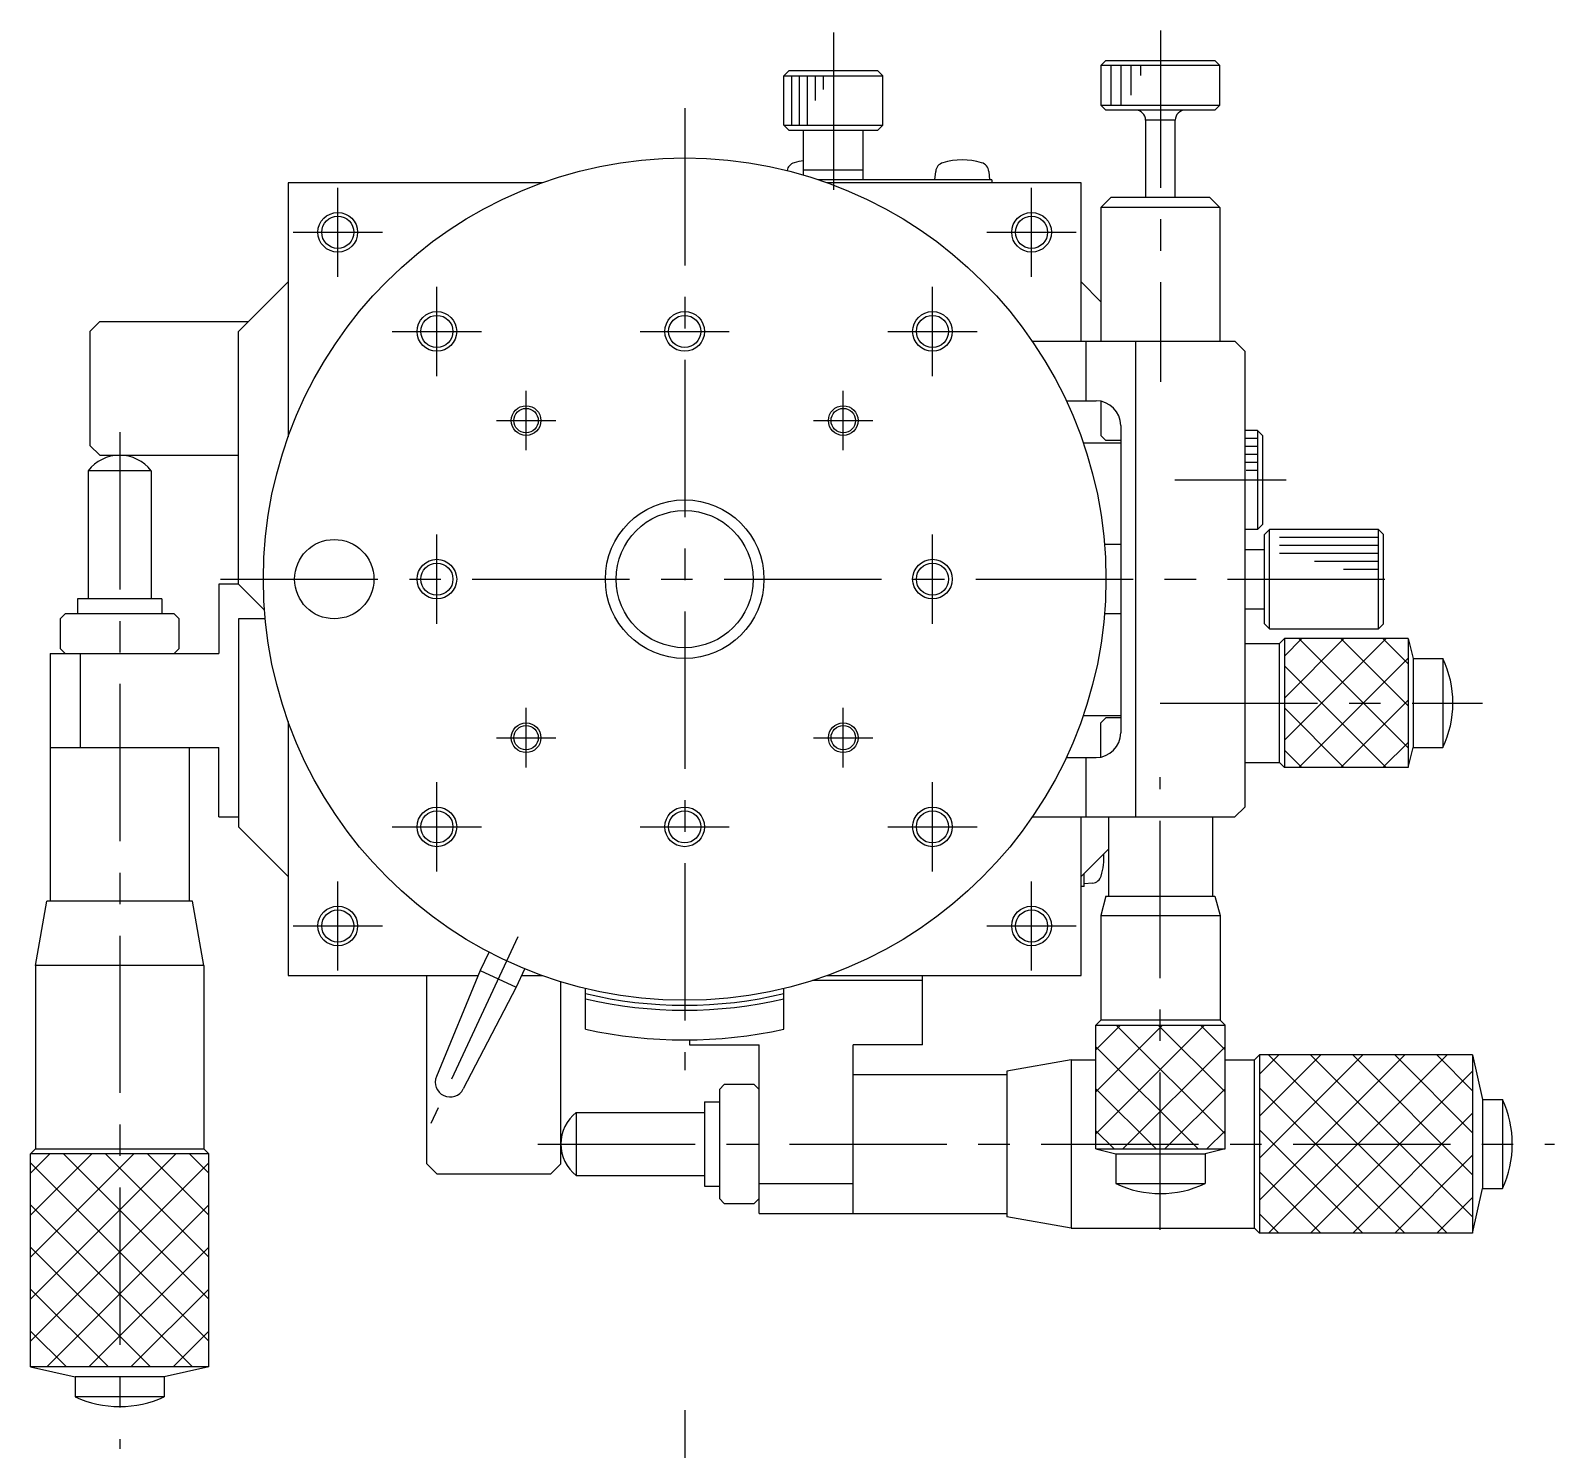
# Model space of a CAD drawing. Extents: x -2 to 455, y -8 to 403.
# Drawn here: x 140.1 to 293.8, y 130.1 to 273.3 of the extents above; entities that cross this region are included whole.
import ezdxf

# ---------------------------------------------------------------- set-up
doc = ezdxf.new("R2010")
doc.units = 0
doc.header["$LTSCALE"] = 0.5
doc.linetypes.add('CENTER', pattern=[50.8, 31.75, -6.35, 6.35, -6.35])
for name, color, linetype in [('MSM_CENTER', 1, 'CENTER'), ('MSM_CONTINUOUS', 7, 'CONTINUOUS'), ('MSM_NARROW', 5, 'CONTINUOUS')]:
    doc.layers.add(name, color=color, linetype=linetype)

msp = doc.modelspace()

# ---------------------------------------------------------------- linework, layer by layer
at = {"layer": 'MSM_CENTER'}
for p, q in [((221.091482, 273.071057), (221.091482, 255.808803)), ((254.090474, 273.270761), (254.090474, 237.818235)), ((206.091478, 265.4336), (206.091478, 168.341768)), ((171.091474, 248.403058), (171.091474, 257.40306)), ((241.091476, 248.403058), (241.091476, 257.40306)), ((166.591471, 252.90306), (175.591474, 252.90306)), ((236.591473, 252.90306), (245.591476, 252.90306)), ((181.091492, 238.403063), (181.091492, 247.403066)), ((231.091486, 238.403063), (231.091486, 247.403066)), ((176.591489, 242.903066), (185.591492, 242.903066)), ((201.591485, 242.903063), (210.591487, 242.903063)), ((226.591486, 242.903066), (235.591489, 242.903066)), ((190.091482, 230.903064), (190.091482, 236.903066)), ((222.091493, 230.903064), (222.091493, 236.903066)), ((187.091482, 233.903066), (193.091485, 233.903066)), ((219.09149, 233.903066), (225.091489, 233.903066)), ((149.091473, 232.726503), (149.091473, 130.144858)), ((266.768505, 227.903057), (255.551425, 227.903057)), ((181.091492, 213.403052), (181.091492, 222.403055)), ((231.091486, 213.403052), (231.091486, 222.403055)), ((159.266071, 217.903061), (279.709127, 217.903061)), ((190.091482, 198.903053), (190.091482, 204.903059)), ((222.091493, 198.903053), (222.091493, 204.903059)), ((254.072836, 205.403056), (286.577536, 205.403056)), ((187.091482, 201.903056), (193.091485, 201.903056)), ((219.09149, 201.903056), (225.091489, 201.903056)), ((181.091492, 188.40305), (181.091492, 197.403053)), ((231.091486, 188.40305), (231.091486, 197.403053)), ((254.072836, 152.253617), (254.072836, 197.931796)), ((176.591489, 192.903053), (185.591492, 192.903053)), ((201.591485, 192.90305), (210.591487, 192.90305)), ((226.591486, 192.903053), (235.591489, 192.903053)), ((171.091474, 178.403061), (171.091474, 187.403064)), ((241.091476, 178.403061), (241.091476, 187.403064)), ((166.591471, 182.903064), (175.591474, 182.903064)), ((189.268144, 181.825304), (180.479994, 162.97937)), ((236.591473, 182.903064), (245.591476, 182.903064)), ((191.268036, 160.903056), (293.849681, 160.903056)), ((206.091482, 134.034877), (206.091482, 99.014208))]:
    msp.add_line(p, q, dxfattribs=at)
at = {"layer": 'MSM_CONTINUOUS'}
for p, q in [((216.591482, 269.203055), (216.091482, 268.703056)), ((225.591485, 269.203055), (216.591482, 269.203055)), ((226.091481, 268.703056), (225.591485, 269.203055)), ((248.590474, 270.233062), (248.090474, 269.733062)), ((260.090474, 269.733062), (248.090474, 269.733062)), ((248.090474, 269.733062), (248.090474, 265.733062)), ((248.590474, 270.233062), (259.590474, 270.233062)), ((260.090474, 269.733062), (259.590474, 270.233062)), ((260.090474, 265.733062), (260.090474, 269.733062)), ((216.091482, 268.703056), (226.091481, 268.703056)), ((216.091482, 263.703056), (216.091482, 268.703056)), ((226.091481, 263.703056), (226.091481, 268.703056)), ((248.090474, 265.733062), (260.090474, 265.733062)), ((248.090474, 265.733062), (248.590474, 265.233062)), ((259.590474, 265.233062), (248.590474, 265.233062)), ((259.590474, 265.233062), (260.090474, 265.733062)), ((216.091482, 263.703056), (226.091481, 263.703056)), ((216.091482, 263.703056), (216.591482, 263.203056)), ((216.591482, 263.203056), (225.591485, 263.203056)), ((218.091485, 258.673769), (218.091485, 263.203056)), ((224.091482, 258.203059), (224.091482, 263.203056)), ((225.591485, 263.203056), (226.091481, 263.703056)), ((255.590479, 264.233062), (252.590469, 264.233062)), ((252.590474, 264.233062), (252.590474, 256.403081)), ((255.590474, 256.403081), (255.590474, 264.233062)), ((218.091485, 259.203059), (224.091482, 259.203059)), ((231.34148, 258.203059), (231.415604, 259.050308)), ((236.767355, 259.050308), (236.84148, 258.203059)), ((191.730047, 257.903062), (166.091474, 257.903062)), ((166.091474, 257.903062), (166.091474, 232.264455)), ((237.09148, 258.203059), (219.588179, 258.203059)), ((246.091473, 257.903062), (220.452908, 257.903062)), ((237.09148, 258.203059), (237.09148, 257.903059)), ((246.091473, 241.903063), (246.091473, 257.903062)), ((248.090474, 255.403062), (249.090474, 256.403062)), ((260.090473, 255.403062), (248.090474, 255.403062)), ((248.090474, 255.403062), (248.090474, 241.903063)), ((259.090473, 256.403062), (249.090474, 256.403062)), ((259.090473, 256.403062), (260.090473, 255.403062)), ((260.090473, 255.403062), (260.090473, 241.903063)), ((161.091475, 242.903063), (166.091474, 247.903063)), ((248.090474, 245.904062), (246.091473, 247.903063)), ((146.091474, 242.903057), (147.091474, 243.903057)), ((147.091474, 243.903057), (162.091468, 243.903057)), ((146.091474, 242.903057), (146.091474, 231.403057)), ((161.091475, 217.403061), (161.091475, 242.903063)), ((241.1664, 241.903063), (261.590473, 241.903063)), ((246.590474, 235.90306), (246.590474, 241.903063)), ((251.590464, 241.903063), (251.590464, 193.903063)), ((262.590473, 240.903063), (261.590473, 241.903063)), ((262.590473, 240.903063), (262.590473, 194.903063)), ((244.591479, 235.90306), (247.591472, 235.90306)), ((248.090474, 235.852753), (248.090474, 232.40306)), ((248.090474, 232.40306), (248.590474, 231.90306)), ((250.091472, 233.40306), (250.091472, 202.403062)), ((263.891472, 232.903057), (262.590473, 232.903057)), ((263.891472, 232.903057), (263.891472, 222.903061)), ((264.391472, 232.403057), (263.891472, 232.903057)), ((264.391472, 232.403057), (264.391472, 223.403058)), ((147.091474, 230.403057), (146.091474, 231.403057)), ((246.307931, 231.64667), (250.091472, 231.64667)), ((250.091472, 231.90306), (248.590474, 231.90306)), ((147.091474, 230.403057), (161.091475, 230.403057)), ((152.266473, 228.836035), (145.916473, 228.836035)), ((145.916474, 228.836035), (145.916474, 215.903058)), ((152.266473, 228.836035), (152.266473, 215.903058)), ((264.391472, 223.403058), (263.891472, 222.903061)), ((263.891472, 222.903061), (262.590473, 222.903061)), ((265.090473, 222.903064), (264.590473, 222.403061)), ((264.590473, 213.403061), (264.590473, 222.403061)), ((265.090473, 212.903061), (265.090473, 222.903064)), ((276.090476, 222.903064), (265.090473, 222.903064)), ((276.090476, 212.903061), (276.090476, 222.903064)), ((276.590476, 222.403061), (276.090476, 222.903064)), ((276.590476, 213.403061), (276.590476, 222.403061)), ((250.091472, 221.403061), (248.44711, 221.403061)), ((262.590473, 220.903061), (264.590473, 220.903061)), ((161.091479, 217.403057), (159.091473, 217.403057)), ((159.091473, 217.403057), (159.091473, 210.403058)), ((161.091475, 217.403061), (163.70574, 214.788793)), ((144.841474, 215.903058), (144.841474, 214.403058)), ((153.341473, 215.903058), (144.841474, 215.903058)), ((153.341473, 215.903058), (153.341473, 214.403058)), ((143.591473, 214.403058), (143.091473, 213.903058)), ((143.091473, 213.903058), (143.091473, 210.903058)), ((154.591473, 214.403058), (143.591473, 214.403058)), ((154.591473, 214.403058), (155.091473, 213.903058)), ((155.091473, 210.903058), (155.091473, 213.903058)), ((163.780139, 213.903058), (161.091475, 213.903058)), ((161.091475, 213.903058), (161.091475, 192.903063)), ((250.091472, 214.403061), (248.447107, 214.403061)), ((262.590473, 214.903061), (264.590473, 214.903061)), ((264.590473, 213.403061), (265.090473, 212.903061)), ((265.090473, 212.903061), (276.090476, 212.903061)), ((276.090476, 212.903061), (276.590476, 213.403061)), ((143.591473, 210.403058), (143.091473, 210.903058)), ((155.091473, 210.903058), (154.591473, 210.403058)), ((262.590473, 211.420695), (266.091465, 211.420695)), ((266.591465, 211.920694), (266.091465, 211.420694)), ((266.091465, 199.38542), (266.091465, 211.420695)), ((266.591465, 211.920694), (266.591465, 198.885418)), ((279.091464, 211.920694), (266.591465, 211.920694)), ((279.091464, 211.920694), (279.091464, 198.885418)), ((279.091464, 211.920694), (279.591464, 209.903056)), ((142.091474, 210.403058), (159.091473, 210.403058)), ((142.091474, 210.403058), (142.091474, 200.903057)), ((145.091474, 210.403058), (145.091474, 200.903057)), ((279.591464, 209.903056), (282.591464, 209.903056)), ((279.591464, 209.903056), (279.591464, 200.903056)), ((282.591464, 209.903056), (282.591464, 200.903058)), ((166.091474, 203.541699), (166.091474, 177.903057)), ((246.30792, 204.159452), (250.091472, 204.159452)), ((248.090474, 203.403062), (248.590474, 203.903062)), ((248.090474, 199.953369), (248.090474, 203.403062)), ((250.091472, 203.903062), (248.590474, 203.903062)), ((142.091472, 200.903057), (142.091474, 185.403058)), ((142.091474, 200.903057), (159.091473, 200.903057)), ((156.091473, 200.903057), (156.091473, 185.403058)), ((159.091473, 193.903058), (159.091473, 200.903057)), ((244.591464, 199.903062), (247.591472, 199.903062)), ((246.590474, 193.903063), (246.590474, 199.903062)), ((279.091464, 198.885418), (279.591464, 200.903056)), ((279.591464, 200.903056), (282.591464, 200.903056)), ((262.590473, 199.38542), (266.091465, 199.38542)), ((266.591465, 198.885418), (266.091465, 199.385418)), ((279.091464, 198.885418), (266.591465, 198.885418)), ((159.091473, 193.903058), (161.091475, 193.903058)), ((241.16638, 193.903063), (261.590473, 193.903063)), ((246.091473, 177.903057), (246.091473, 193.903063)), ((248.840475, 193.903063), (248.840475, 185.903063)), ((259.340474, 193.903063), (259.340474, 185.903063)), ((261.590473, 193.903063), (262.590473, 194.903063)), ((161.091475, 192.903063), (166.091474, 187.903057)), ((248.840475, 190.652063), (246.091473, 187.903057)), ((246.391476, 186.903059), (246.391476, 188.203061)), ((246.391476, 186.903059), (246.091476, 186.903059)), ((247.238724, 187.227184), (246.391476, 187.153059)), ((140.591474, 178.903059), (141.737599, 185.403058)), ((156.445348, 185.403058), (141.737599, 185.403058)), ((157.591473, 178.903059), (156.445348, 185.403058)), ((248.590475, 185.903063), (248.072837, 183.971212)), ((248.590475, 185.903063), (259.590474, 185.903063)), ((259.590474, 185.903063), (260.108112, 183.971212)), ((248.072837, 183.971212), (260.072836, 183.971212)), ((248.072837, 183.971212), (248.072837, 173.403064)), ((260.108112, 183.971212), (260.108112, 173.403064)), ((186.317586, 180.230245), (185.47234, 178.41763)), ((157.591473, 178.903059), (140.591474, 178.903059)), ((140.591474, 178.903059), (140.591474, 160.403058)), ((157.591473, 178.903059), (157.591473, 160.403058)), ((185.47234, 178.41763), (181.039199, 167.7243)), ((185.47234, 178.41763), (189.097553, 176.727147)), ((189.942809, 178.539774), (189.097553, 176.727147)), ((166.091474, 177.903057), (185.259013, 177.903057)), ((180.091482, 158.903057), (180.091482, 177.903057)), ((189.645898, 177.903057), (191.730144, 177.903057)), ((193.591482, 158.903057), (193.591482, 177.28289)), ((230.091481, 177.403056), (218.97549, 177.403056)), ((220.452811, 177.903057), (246.091473, 177.903057)), ((230.091481, 170.903056), (230.091481, 177.903057)), ((189.097553, 176.727147), (183.755574, 166.457638)), ((196.091482, 172.491074), (196.091482, 176.596297)), ((216.091477, 172.491074), (216.091477, 176.596297)), ((247.572837, 172.903064), (248.072837, 173.403064)), ((247.572837, 172.903064), (260.608112, 172.903064)), ((247.572837, 160.403064), (247.572837, 172.903064)), ((260.108112, 173.403064), (248.072837, 173.403064)), ((260.608112, 172.903064), (260.108112, 173.403064)), ((260.608112, 160.403064), (260.608112, 172.903064)), ((206.591482, 171.405772), (206.591482, 170.903056)), ((206.591482, 170.903056), (213.591481, 170.903056)), ((213.591481, 153.903057), (213.591481, 170.903056)), ((230.091481, 170.903056), (223.091482, 170.903056)), ((223.091482, 153.903057), (223.091482, 170.903056)), ((245.09148, 169.403056), (238.591481, 168.256931)), ((245.09148, 169.403056), (247.572837, 169.403056)), ((245.09148, 169.403056), (245.09148, 152.403057)), ((260.608112, 169.403056), (263.591481, 169.403056)), ((263.591481, 169.403056), (264.091481, 169.903056)), ((263.591481, 152.403057), (263.591481, 169.403056)), ((264.091481, 169.903056), (264.091481, 151.903057)), ((285.591481, 169.903056), (264.091481, 169.903056)), ((285.591481, 169.903056), (285.591481, 151.903057)), ((285.591481, 169.903056), (286.591481, 165.403056)), ((223.091482, 167.903056), (238.591481, 167.903056)), ((238.591481, 168.256931), (238.591481, 153.549182)), ((209.591481, 166.403056), (210.091481, 166.903056)), ((209.591481, 166.403056), (209.591481, 155.403056)), ((213.091481, 166.903056), (210.091481, 166.903056)), ((213.091481, 166.903056), (213.591481, 166.403056)), ((208.091481, 165.153056), (209.591481, 165.153056)), ((208.091481, 165.153056), (208.091481, 156.653057)), ((286.591481, 165.403056), (286.591481, 156.403057)), ((286.591481, 165.403056), (288.591481, 165.403056)), ((288.591481, 165.403056), (288.591481, 156.403057)), ((195.158504, 164.078056), (195.158504, 157.728056)), ((195.158504, 164.078056), (208.091481, 164.078056)), ((140.591474, 160.403058), (140.091474, 159.903058)), ((140.591474, 160.403058), (157.591473, 160.403058)), ((157.591473, 160.403058), (158.091473, 159.903058)), ((247.572837, 160.403064), (260.608112, 160.403064)), ((247.572837, 160.403064), (249.590475, 159.903064)), ((260.608112, 160.403064), (258.590474, 159.903064)), ((140.091474, 138.403058), (140.091474, 159.903058)), ((158.091473, 159.903058), (140.091474, 159.903058)), ((158.091473, 138.403058), (158.091473, 159.903058)), ((181.091482, 157.903057), (180.091482, 158.903057)), ((193.591482, 158.903057), (192.591482, 157.903057)), ((249.590475, 159.903064), (249.590475, 156.903065)), ((249.590475, 159.903064), (258.590474, 159.903064)), ((258.590474, 159.903064), (258.590474, 156.903065)), ((181.091482, 157.903057), (192.591482, 157.903057)), ((195.158504, 157.728057), (208.091481, 157.728057)), ((213.591481, 156.903057), (223.091482, 156.903057)), ((249.590475, 156.903065), (258.590472, 156.903065)), ((208.091481, 156.653057), (209.591481, 156.653057)), ((209.591481, 155.403056), (210.091481, 154.903056)), ((213.591481, 155.403056), (213.091481, 154.903056)), ((285.591481, 151.903057), (286.591481, 156.403057)), ((286.591481, 156.403057), (288.591481, 156.403057)), ((210.091481, 154.903056), (213.091481, 154.903056)), ((213.591481, 153.903057), (223.091482, 153.903057)), ((223.091482, 153.903055), (238.591481, 153.903057)), ((245.09148, 152.403057), (238.591481, 153.549182)), ((245.09148, 152.403057), (263.591481, 152.403057)), ((263.591481, 152.403057), (264.091481, 151.903057)), ((285.591481, 151.903057), (264.091481, 151.903057)), ((140.091474, 138.403058), (144.591474, 137.403058)), ((158.091473, 138.403058), (140.091474, 138.403058)), ((158.091473, 138.403058), (153.591473, 137.403058)), ((153.591473, 137.403058), (144.591474, 137.403058)), ((144.591474, 137.403058), (144.591474, 135.403058)), ((153.591473, 137.403058), (153.591473, 135.403058)), ((153.591473, 135.403058), (144.591474, 135.403058))]:
    msp.add_line(p, q, dxfattribs=at)
for centre, radius in [((206.091478, 217.903077), 42.499994), ((171.091458, 252.903057), 1.621), ((241.091459, 252.903058), 1.621), ((181.091478, 242.903061), 1.621), ((206.091478, 242.903061), 1.621), ((231.091478, 242.903061), 1.621), ((190.091478, 233.903061), 1.2295), ((222.091478, 233.903061), 1.2295), ((206.091478, 217.903061), 6.9175), ((170.736139, 217.903061), 3.999997), ((181.091478, 217.903061), 1.621), ((231.091478, 217.903061), 1.621), ((190.091478, 201.903061), 1.2295), ((222.091478, 201.903061), 1.2295), ((181.091478, 192.903061), 1.621), ((206.091478, 192.903061), 1.621), ((231.091478, 192.903061), 1.621), ((171.09146, 182.903059), 1.621), ((241.091462, 182.903059), 1.621)]:
    msp.add_circle(centre, radius, dxfattribs=at)
for centre, radius, start, end in [((251.590474, 264.233062), 1, 0, 90), ((256.590474, 264.233062), 1, 90, 180), ((217.411799, 258.963152), 1, 106.257028, 170.536213), ((219.09148, 253.203059), 7, 98.213169, 106.257028), ((232.411799, 258.963152), 1, 106.257028, 175), ((234.09148, 253.203059), 7, 73.742972, 106.257028), ((235.77116, 258.963152), 1, 5, 73.742972), ((247.591472, 233.40306), 2.5, 0, 90), ((149.091473, 226.403059), 4, 37.462649, 142.537351), ((272.966498, 205.403056), 10.624969, 334.942309, 25.057691), ((247.591472, 202.403062), 2.5, 270, 0), ((241.391476, 189.903059), 7, 343.742972, 2.405774), ((247.151569, 188.223379), 1, 275, 343.742972), ((206.091478, 217.903077), 42.999994, 256.552246, 283.447723), ((206.091478, 217.903077), 43.499997, 256.709717, 283.290298), ((206.091478, 217.903077), 46.499994, 257.581299, 282.418686), ((182.424853, 167.149855), 1.499997, 157.482513, 332.517456), ((278.966481, 160.903056), 10.625, 334.942385, 25.057615), ((197.59148, 160.903056), 4, 127.462649, 232.537351), ((254.090474, 166.52803), 10.624969, 244.942309, 295.057691), ((149.091473, 145.028058), 10.625, 244.942385, 295.057615)]:
    msp.add_arc(centre, radius, start, end, dxfattribs=at)
at = {"layer": 'MSM_NARROW'}
for p, q in [((249.090474, 269.733062), (249.090474, 265.733062)), ((250.090474, 269.733062), (250.090474, 265.733062)), ((251.090474, 269.733062), (251.090474, 266.733062)), ((252.090474, 269.733062), (252.090474, 268.733062)), ((216.891482, 263.703056), (216.891482, 268.703056)), ((217.691482, 263.703056), (217.691482, 268.703056)), ((218.491482, 263.703056), (218.491482, 268.703056)), ((219.291482, 266.204049), (219.291482, 268.703056)), ((220.091482, 267.329616), (220.091482, 268.703056)), ((263.891472, 232.103059), (262.590473, 232.103059)), ((263.891472, 231.303059), (262.590473, 231.303059)), ((262.590473, 230.503059), (263.891472, 230.503059)), ((262.590473, 229.703059), (263.891472, 229.703059)), ((262.725817, 228.903059), (263.891472, 228.903059)), ((276.090476, 222.103064), (266.090473, 222.103064)), ((276.090476, 221.303064), (266.090473, 221.303064)), ((276.090476, 220.503064), (266.090473, 220.503064)), ((269.633394, 219.703064), (276.090476, 219.703064)), ((272.568445, 218.903064), (276.090476, 218.903064)), ((266.591465, 210.145697), (268.366462, 211.920694)), ((266.591465, 205.903056), (272.609103, 211.920694)), ((266.591465, 201.660416), (276.851743, 211.920694)), ((279.091464, 200.888339), (268.059108, 211.920694)), ((279.091464, 205.130979), (272.301749, 211.920694)), ((279.091464, 209.37362), (276.544389, 211.920694)), ((276.851743, 198.885418), (266.591465, 209.145697)), ((268.059108, 198.885418), (279.091464, 209.917774)), ((272.609103, 198.885418), (266.591465, 204.903056)), ((272.301749, 198.885418), (279.091464, 205.675133)), ((276.544389, 198.885418), (279.091464, 201.432492)), ((268.366462, 198.885418), (266.591465, 200.660416)), ((250.061037, 172.903064), (247.572837, 170.414863)), ((254.303678, 172.903064), (247.572837, 166.172223)), ((258.546319, 172.903064), (247.572837, 161.929582)), ((260.608112, 161.929581), (249.634628, 172.903064)), ((260.608112, 166.172222), (253.877269, 172.903064)), ((260.608112, 170.414862), (258.11991, 172.903064)), ((257.891988, 160.403064), (247.572837, 170.722215)), ((260.608112, 170.722216), (250.288959, 160.403064)), ((264.091481, 167.96193), (266.032607, 169.903056)), ((264.091481, 163.719289), (270.275248, 169.903056)), ((264.091481, 159.476648), (274.517888, 169.903056)), ((264.091481, 155.234008), (278.760529, 169.903056)), ((283.003169, 151.903057), (265.00317, 169.903056)), ((265.003171, 151.903057), (283.00317, 169.903056)), ((285.591481, 153.557386), (269.24581, 169.903056)), ((285.591481, 157.800027), (273.488451, 169.903056)), ((285.591481, 162.042668), (277.731092, 169.903056)), ((285.591481, 166.285308), (281.973733, 169.903056)), ((269.245811, 151.903057), (285.591481, 168.248726)), ((253.649347, 160.403064), (247.572837, 166.479575)), ((260.608112, 166.479576), (254.5316, 160.403064)), ((278.760528, 151.903057), (264.091481, 166.572105)), ((273.488452, 151.903057), (285.591481, 164.006086)), ((249.406706, 160.403064), (247.572837, 162.236934)), ((260.608112, 162.236935), (258.774241, 160.403064)), ((274.517887, 151.903057), (264.091481, 162.329464)), ((140.091474, 145.234011), (154.760521, 159.903058)), ((140.091474, 149.476651), (150.51788, 159.903058)), ((140.091474, 153.719292), (146.27524, 159.903058)), ((140.091474, 157.961933), (142.032599, 159.903058)), ((140.091474, 140.99137), (158.091473, 158.991369)), ((140.091474, 158.991368), (158.091473, 140.991369)), ((143.422424, 159.903058), (158.091473, 145.23401)), ((147.665065, 159.903058), (158.091473, 149.47665)), ((151.907705, 159.903058), (158.091473, 153.719291)), ((156.150346, 159.903058), (158.091473, 157.961932)), ((277.731093, 151.903057), (285.591481, 159.763445)), ((270.275247, 151.903057), (264.091481, 158.086823)), ((281.973734, 151.903057), (285.591481, 155.520804)), ((140.091474, 154.748727), (156.437143, 138.403058)), ((141.745802, 138.403058), (158.091473, 154.748728)), ((266.032606, 151.903057), (264.091481, 153.844183)), ((140.091474, 150.506087), (152.194502, 138.403058)), ((145.988443, 138.403058), (158.091473, 150.506088)), ((140.091474, 146.263446), (147.951861, 138.403058)), ((150.231084, 138.403058), (158.091473, 146.263447)), ((140.091474, 142.020805), (143.709221, 138.403058)), ((154.473725, 138.403058), (158.091473, 142.020806))]:
    msp.add_line(p, q, dxfattribs=at)
for centre, radius in [((171.091458, 252.903057), 2), ((241.091459, 252.903058), 2), ((181.091478, 242.903061), 2), ((206.091478, 242.903061), 2), ((231.091478, 242.903061), 2), ((190.091478, 233.903061), 1.5), ((222.091478, 233.903061), 1.5), ((206.091478, 217.903061), 8), ((181.091478, 217.903061), 2), ((231.091478, 217.903061), 2), ((190.091478, 201.903061), 1.5), ((222.091478, 201.903061), 1.5), ((181.091478, 192.903061), 2), ((206.091478, 192.903061), 2), ((231.091478, 192.903061), 2), ((171.09146, 182.903059), 2), ((241.091462, 182.903059), 2)]:
    msp.add_circle(centre, radius, dxfattribs=at)

doc.saveas('drawing.dxf')
